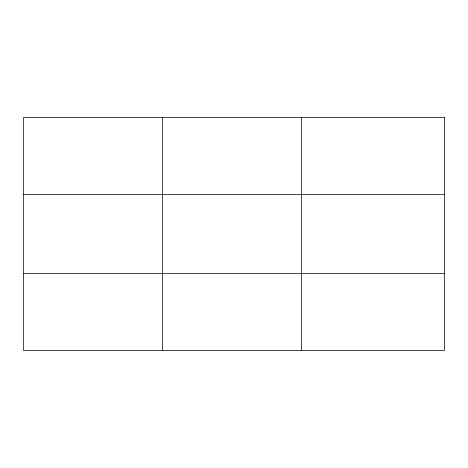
<?xml version="1.0" encoding="UTF-8"?>
<svg xmlns="http://www.w3.org/2000/svg" width="468" height="468" viewBox="0 0 468 468"><rect width="100%" height="100%" fill="white"/><g stroke="black" fill="none" stroke-linecap="round" stroke-linejoin="round"><path stroke-width="0.7" d="M162.396 350.368L162.396 117.632M301.392 350.368L301.392 117.632M23.4 194.436L444.6 194.436M23.4 273.564L444.6 273.564M444.6 117.632L444.6 350.368L23.4 350.368L23.4 117.632L444.6 117.632"/></g></svg>
